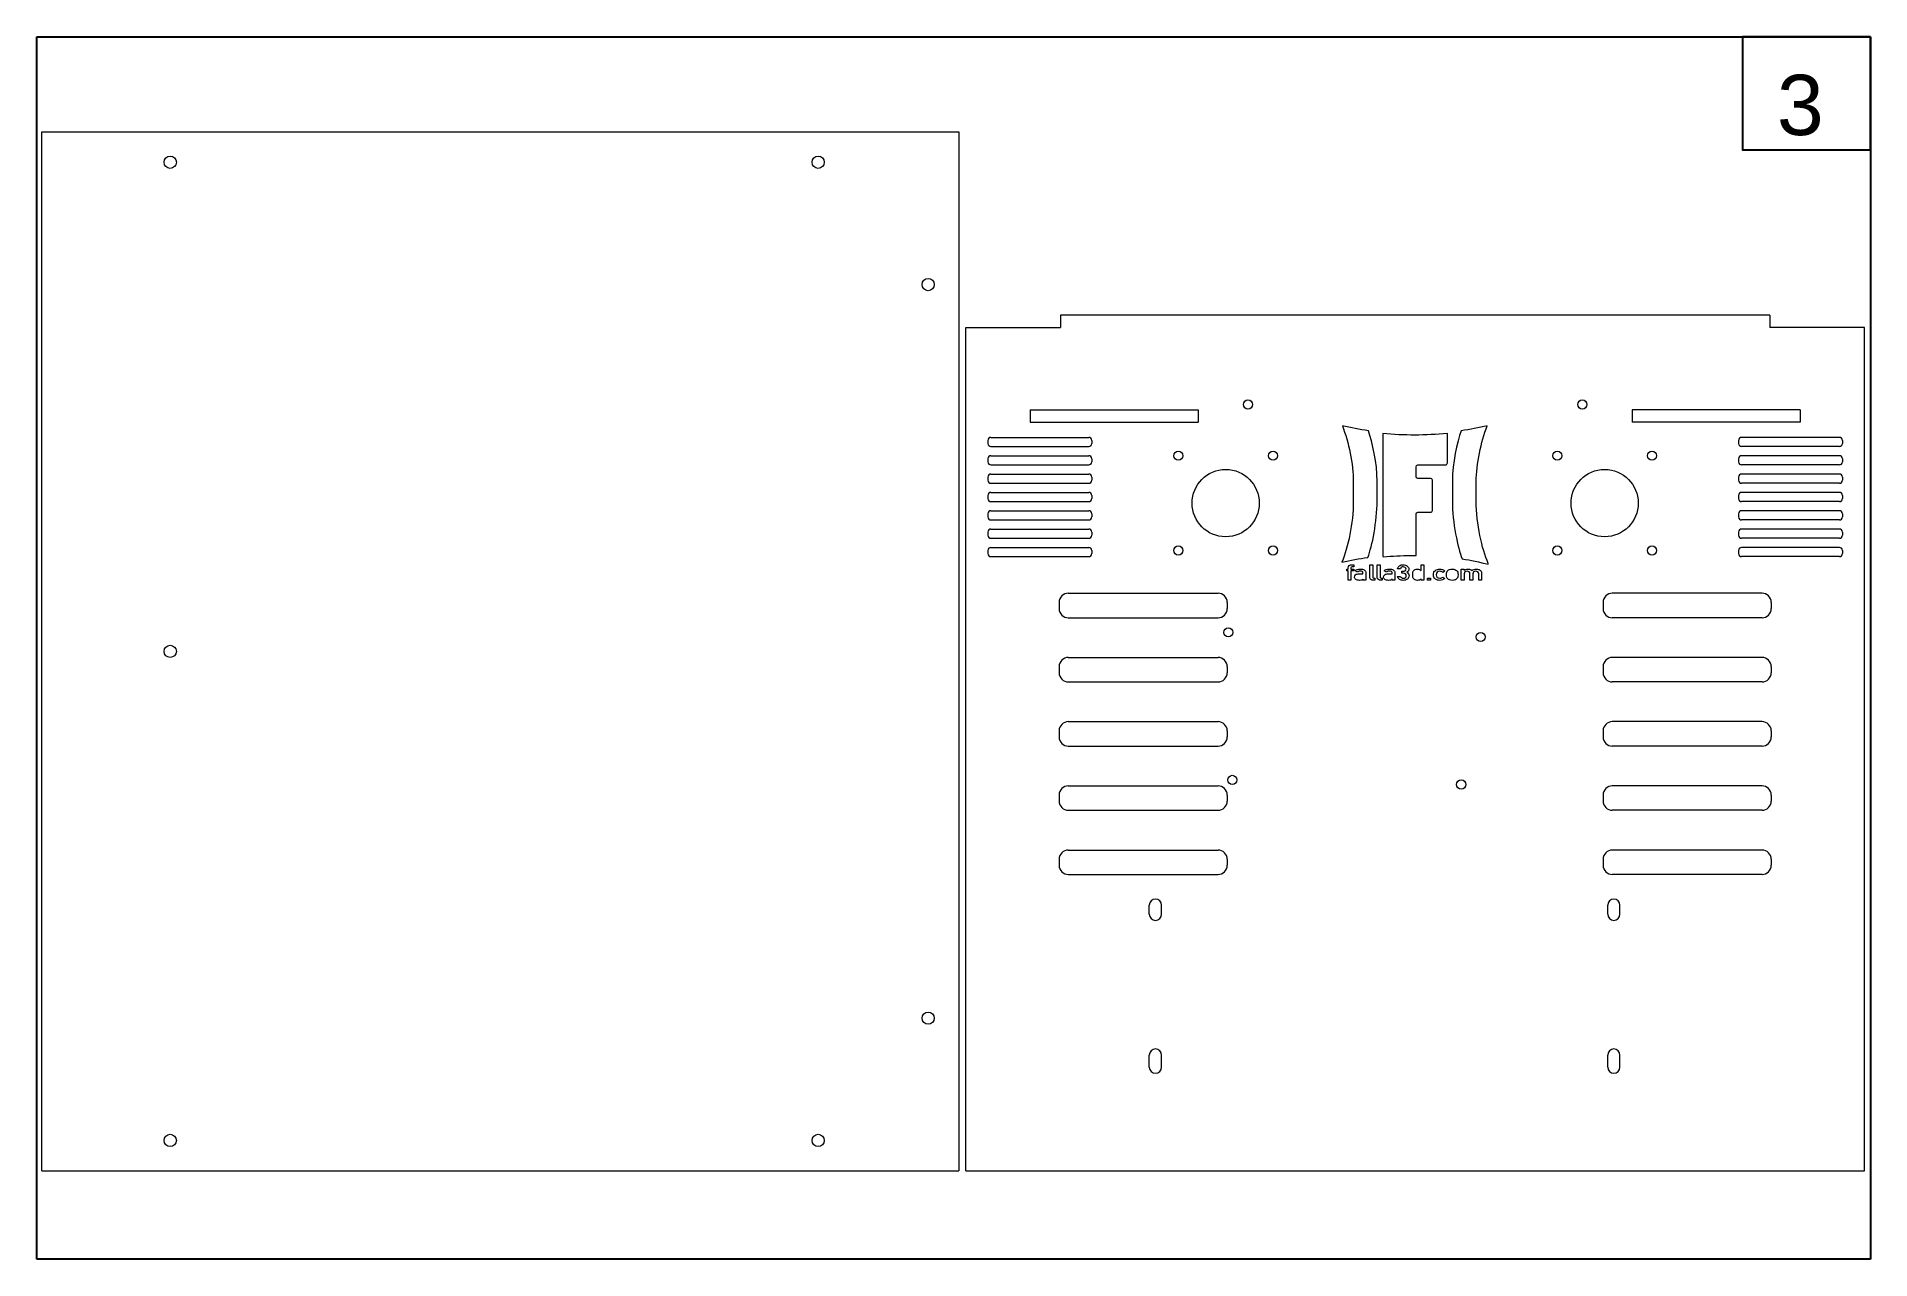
# Model space of a CAD drawing. Header units: millimetres. Extents: x 252 to 852, y 115 to 515.
import ezdxf

# ---------------------------------------------------------------- set-up
doc = ezdxf.new("R2010")
doc.units = ezdxf.units.MM
doc.styles.get("Standard").update_dxf_attribs({"font": 'Arial.ttf'})

msp = doc.modelspace()

# ---------------------------------------------------------------- linework, layer by layer
for p, q in [((252.19, 115.18), (252.19, 515.18)), ((252.19, 515.18), (852.19, 515.18)), ((852.19, 515.18), (852.19, 115.18)), ((852.19, 115.18), (252.19, 115.18))]:
    msp.add_line(p, q)
at = {"color": 7, "linetype": 'Continuous', "lineweight": 15}
for p, q in [((253.89, 484.08), (553.89, 484.08)), ((253.89, 144.08), (253.89, 484.08)), ((553.89, 484.08), (553.89, 144.08)), ((556.25, 420.08), (587.25, 420.08)), ((556.25, 144.08), (556.25, 420.08)), ((819.25, 424.08), (587.25, 424.08)), ((587.25, 424.08), (587.25, 420.08)), ((819.25, 424.08), (819.25, 420.08)), ((850.25, 420.08), (819.25, 420.08)), ((850.25, 144.08), (850.25, 420.08)), ((577.25, 393.08), (632.25, 393.08)), ((577.25, 393.08), (577.25, 389.08)), ((632.25, 393.08), (632.25, 389.08)), ((829.25, 393.08), (774.25, 393.08)), ((774.25, 393.08), (774.25, 389.08)), ((829.25, 393.08), (829.25, 389.08)), ((564.43, 384.08), (596.43, 384.08)), ((577.25, 389.08), (632.25, 389.08)), ((692.68, 385.19), (692.68, 345.46)), ((713.79, 375.79), (713.79, 385.36)), ((829.25, 389.08), (774.25, 389.08)), ((842.08, 384.08), (810.08, 384.08)), ((563.43, 383.08), (563.43, 382.08)), ((564.43, 381.08), (596.43, 381.08)), ((564.43, 378.08), (596.43, 378.08)), ((597.43, 383.08), (597.43, 382.08)), ((809.08, 383.08), (809.08, 382.08)), ((842.08, 381.08), (810.08, 381.08)), ((842.08, 378.08), (810.08, 378.08)), ((843.08, 383.08), (843.08, 382.08)), ((563.43, 377.08), (563.43, 376.08)), ((564.43, 375.08), (596.43, 375.08)), ((564.43, 372.08), (596.43, 372.08)), ((597.43, 377.08), (597.43, 376.08)), ((703.56, 371.18), (703.56, 374.48)), ((704.17, 375.08), (713.07, 375.08)), ((809.08, 377.08), (809.08, 376.08)), ((842.08, 375.08), (810.08, 375.08)), ((842.08, 372.08), (810.08, 372.08)), ((843.08, 377.08), (843.08, 376.08)), ((563.43, 371.08), (563.43, 370.08)), ((564.43, 369.08), (596.43, 369.08)), ((564.43, 366.08), (596.43, 366.08)), ((597.43, 371.08), (597.43, 370.08)), ((683.01, 369.6), (683.01, 363.22)), ((690.81, 363.39), (690.81, 369.76)), ((708.29, 370.68), (704.11, 370.68)), ((708.89, 360.19), (708.89, 370.13)), ((715.43, 369.76), (715.43, 363.39)), ((723.24, 363.22), (723.24, 369.6)), ((809.08, 371.08), (809.08, 370.08)), ((842.08, 369.08), (810.08, 369.08)), ((842.08, 366.08), (810.08, 366.08)), ((843.08, 371.08), (843.08, 370.08)), ((563.43, 365.08), (563.43, 364.08)), ((564.43, 363.08), (596.43, 363.08)), ((564.43, 360.08), (596.43, 360.08)), ((597.43, 365.08), (597.43, 364.08)), ((809.08, 365.08), (809.08, 364.08)), ((842.08, 363.08), (810.08, 363.08)), ((842.08, 360.08), (810.08, 360.08)), ((843.08, 365.08), (843.08, 364.08)), ((563.43, 359.08), (563.43, 358.08)), ((564.43, 357.08), (596.43, 357.08)), ((564.43, 354.08), (596.43, 354.08)), ((597.43, 359.08), (597.43, 358.08)), ((703.56, 345.51), (703.56, 358.87)), ((704.11, 359.58), (708.23, 359.58)), ((809.08, 359.08), (809.08, 358.08)), ((842.08, 357.08), (810.08, 357.08)), ((842.08, 354.08), (810.08, 354.08)), ((843.08, 359.08), (843.08, 358.08)), ((563.43, 353.08), (563.43, 352.08)), ((564.43, 351.08), (596.43, 351.08)), ((564.43, 348.08), (596.43, 348.08)), ((597.43, 353.08), (597.43, 352.08)), ((809.08, 353.08), (809.08, 352.08)), ((842.08, 351.08), (810.08, 351.08)), ((842.08, 348.08), (810.08, 348.08)), ((843.08, 353.08), (843.08, 352.08)), ((563.43, 347.08), (563.43, 346.08)), ((564.43, 345.08), (596.43, 345.08)), ((597.43, 347.08), (597.43, 346.08)), ((682.56, 342.4), (683.16, 342.4)), ((683.16, 342.4), (683.16, 341.72)), ((688.44, 338.21), (688.44, 342.4)), ((688.44, 342.4), (689.37, 342.4)), ((689.37, 342.4), (689.37, 338.27)), ((690.86, 338.21), (690.86, 342.4)), ((690.86, 342.4), (691.78, 342.4)), ((691.78, 342.4), (691.78, 338.27)), ((705.2, 340.56), (705.2, 342.4)), ((705.2, 342.4), (706.12, 342.4)), ((706.12, 342.4), (706.12, 337.34)), ((809.08, 347.08), (809.08, 346.08)), ((842.08, 345.08), (810.08, 345.08)), ((843.08, 347.08), (843.08, 346.08)), ((680.84, 340.39), (680.84, 340.94)), ((680.84, 340.94), (681.31, 340.94)), ((681.31, 340.39), (680.84, 340.39)), ((681.31, 340.94), (681.31, 341.42)), ((681.31, 337.34), (681.31, 340.39)), ((682.23, 337.34), (681.31, 337.34)), ((682.23, 341.42), (682.23, 340.94)), ((682.23, 340.94), (683.16, 340.94)), ((683.16, 340.39), (682.23, 340.39)), ((682.23, 340.39), (682.23, 337.34)), ((683.16, 341.72), (682.63, 341.72)), ((683.16, 340.94), (683.16, 340.39)), ((684.36, 340.03), (683.64, 340.46)), ((684.9, 339.47), (686.18, 339.47)), ((686.18, 337.66), (686.16, 337.66)), ((686.18, 339.47), (686.18, 339.85)), ((686.18, 337.34), (686.18, 337.66)), ((687.1, 337.34), (686.18, 337.34)), ((687.1, 339.8), (687.1, 337.34)), ((690.03, 337.34), (689.62, 337.34)), ((689.71, 338.02), (690.03, 338.02)), ((690.03, 338.02), (690.03, 337.34)), ((692.45, 337.34), (692.04, 337.34)), ((692.13, 338.02), (692.45, 338.02)), ((692.45, 338.02), (692.45, 337.34)), ((693.87, 340.03), (693.14, 340.46)), ((694.41, 339.47), (695.69, 339.47)), ((695.69, 337.66), (695.67, 337.66)), ((695.69, 339.47), (695.69, 339.85)), ((695.69, 337.34), (695.69, 337.66)), ((696.61, 337.34), (695.69, 337.34)), ((696.61, 339.8), (696.61, 337.34)), ((697.47, 338.6), (698.4, 338.6)), ((698.43, 341.11), (697.5, 341.11)), ((698.94, 339.63), (698.94, 340.27)), ((698.94, 340.27), (699.26, 340.27)), ((699.34, 339.63), (698.94, 339.63)), ((705.2, 337.34), (705.2, 337.72)), ((706.12, 337.34), (705.2, 337.34)), ((707.33, 338.07), (708.26, 338.07)), ((707.33, 337.34), (707.33, 338.07)), ((708.26, 337.34), (707.33, 337.34)), ((708.26, 338.07), (708.26, 337.34)), ((712.93, 340.36), (712.25, 339.89)), ((712.25, 338.4), (712.93, 337.92)), ((718.35, 337.34), (718.35, 340.94)), ((718.35, 340.94), (719.28, 340.94)), ((719.27, 337.34), (718.35, 337.34)), ((719.27, 339.49), (719.27, 337.34)), ((719.28, 340.94), (719.28, 340.56)), ((719.28, 340.56), (719.29, 340.56)), ((721.19, 337.34), (721.19, 339.49)), ((722.11, 337.34), (721.19, 337.34)), ((722.11, 339.49), (722.11, 337.34)), ((724.03, 337.34), (724.03, 339.49)), ((724.95, 337.34), (724.03, 337.34)), ((724.95, 339.74), (724.95, 337.34)), ((586.75, 330.08), (586.75, 328.08)), ((589.75, 333.08), (638.75, 333.08)), ((641.75, 330.08), (641.75, 328.08)), ((764.75, 330.08), (764.75, 328.08)), ((816.75, 333.08), (767.75, 333.08)), ((819.75, 330.08), (819.75, 328.08)), ((589.75, 325.08), (638.75, 325.08)), ((816.75, 325.08), (767.75, 325.08)), ((589.75, 312.08), (638.75, 312.08)), ((816.75, 312.08), (767.75, 312.08)), ((586.75, 309.08), (586.75, 307.08)), ((641.75, 309.08), (641.75, 307.08)), ((764.75, 309.08), (764.75, 307.08)), ((819.75, 309.08), (819.75, 307.08)), ((589.75, 304.08), (638.75, 304.08)), ((816.75, 304.08), (767.75, 304.08)), ((586.75, 288.08), (586.75, 286.08)), ((589.75, 291.08), (638.75, 291.08)), ((641.75, 288.08), (641.75, 286.08)), ((764.75, 288.08), (764.75, 286.08)), ((816.75, 291.08), (767.75, 291.08)), ((819.75, 288.08), (819.75, 286.08)), ((589.75, 283.08), (638.75, 283.08)), ((816.75, 283.08), (767.75, 283.08)), ((589.75, 270.08), (638.75, 270.08)), ((816.75, 270.08), (767.75, 270.08)), ((586.75, 267.08), (586.75, 265.08)), ((641.75, 267.08), (641.75, 265.08)), ((764.75, 267.08), (764.75, 265.08)), ((819.75, 267.08), (819.75, 265.08)), ((589.75, 262.08), (638.75, 262.08)), ((816.75, 262.08), (767.75, 262.08)), ((586.75, 246.08), (586.75, 244.08)), ((589.75, 249.08), (638.75, 249.08)), ((641.75, 246.08), (641.75, 244.08)), ((764.75, 246.08), (764.75, 244.08)), ((816.75, 249.08), (767.75, 249.08)), ((819.75, 246.08), (819.75, 244.08)), ((589.75, 241.08), (638.75, 241.08)), ((816.75, 241.08), (767.75, 241.08)), ((616.25, 228.08), (616.25, 231)), ((620.25, 228.08), (620.25, 231)), ((766.25, 228.08), (766.25, 231)), ((770.25, 228.08), (770.25, 231)), ((616.25, 178.08), (616.25, 182)), ((620.25, 178.08), (620.25, 182)), ((766.25, 178.08), (766.25, 182)), ((770.25, 178.08), (770.25, 182)), ((253.89, 144.08), (553.89, 144.08)), ((556.25, 144.08), (850.25, 144.08))]:
    msp.add_line(p, q, dxfattribs=at)
msp.add_lwpolyline([(852.19, 515.18), (810.41, 515.18), (810.41, 478.21), (852.19, 478.21)], close=True)
for centre, radius in [((295.89, 474.08), 2), ((507.89, 474.08), 2), ((543.89, 434.08), 2), ((648.55, 394.83), 1.5), ((757.95, 394.83), 1.5), ((625.75, 378.08), 1.5), ((656.75, 378.08), 1.5), ((749.75, 378.08), 1.5), ((780.75, 378.08), 1.5), ((641.25, 362.58), 11), ((765.25, 362.58), 11), ((625.75, 347.08), 1.5), ((656.75, 347.08), 1.5), ((749.75, 347.08), 1.5), ((780.75, 347.08), 1.5), ((642.13, 320.28), 1.5), ((724.67, 318.78), 1.5), ((295.89, 314.08), 2), ((643.4, 272.02), 1.5), ((718.32, 270.52), 1.5), ((543.89, 194.08), 2), ((295.89, 154.08), 2), ((507.89, 154.08), 2)]:
    msp.add_circle(centre, radius, dxfattribs=at)
for centre, radius, start, end in [((564.43, 383.08), 1, 90, 180), ((596.43, 383.08), 1, 0, 90), ((810.08, 383.08), 1, 90, 180), ((842.08, 383.08), 1, 0, 90), ((564.43, 382.08), 1, 180, 270), ((564.43, 377.08), 1, 90, 180), ((596.43, 382.08), 1, 270, 0), ((596.43, 377.08), 1, 0, 90), ((810.08, 382.08), 1, 180, 270), ((810.08, 377.08), 1, 90, 180), ((842.08, 382.08), 1, 270, 0), ((842.08, 377.08), 1, 0, 90), ((564.43, 376.08), 1, 180, 270), ((564.43, 371.08), 1, 90, 180), ((596.43, 376.08), 1, 270, 0), ((596.43, 371.08), 1, 0, 90), ((810.08, 376.08), 1, 180, 270), ((810.08, 371.08), 1, 90, 180), ((842.08, 376.08), 1, 270, 0), ((842.08, 371.08), 1, 0, 90), ((564.43, 370.08), 1, 180, 270), ((564.43, 365.08), 1, 90, 180), ((596.43, 370.08), 1, 270, 0), ((596.43, 365.08), 1, 0, 90), ((810.08, 370.08), 1, 180, 270), ((810.08, 365.08), 1, 90, 180), ((842.08, 370.08), 1, 270, 0), ((842.08, 365.08), 1, 0, 90), ((564.43, 364.08), 1, 180, 270), ((564.43, 359.08), 1, 90, 180), ((596.43, 364.08), 1, 270, 0), ((596.43, 359.08), 1, 0, 90), ((810.08, 364.08), 1, 180, 270), ((810.08, 359.08), 1, 90, 180), ((842.08, 364.08), 1, 270, 0), ((842.08, 359.08), 1, 0, 90), ((564.43, 358.08), 1, 180, 270), ((564.43, 353.08), 1, 90, 180), ((596.43, 358.08), 1, 270, 0), ((596.43, 353.08), 1, 0, 90), ((810.08, 358.08), 1, 180, 270), ((810.08, 353.08), 1, 90, 180), ((842.08, 358.08), 1, 270, 0), ((842.08, 353.08), 1, 0, 90), ((564.43, 352.08), 1, 180, 270), ((564.43, 347.08), 1, 90, 180), ((596.43, 352.08), 1, 270, 0), ((596.43, 347.08), 1, 0, 90), ((810.08, 352.08), 1, 180, 270), ((810.08, 347.08), 1, 90, 180), ((842.08, 352.08), 1, 270, 0), ((842.08, 347.08), 1, 0, 90), ((564.43, 346.08), 1, 180, 270), ((596.43, 346.08), 1, 270, 0), ((810.08, 346.08), 1, 180, 270), ((842.08, 346.08), 1, 270, 0), ((589.75, 330.08), 3, 90, 180), ((638.75, 330.08), 3, 0, 90), ((767.75, 330.08), 3, 90, 180), ((816.75, 330.08), 3, 0, 90), ((589.75, 328.08), 3, 180, 270), ((638.75, 328.08), 3, 270, 0), ((767.75, 328.08), 3, 180, 270), ((816.75, 328.08), 3, 270, 0), ((589.75, 309.08), 3, 90, 180), ((638.75, 309.08), 3, 0, 90), ((767.75, 309.08), 3, 90, 180), ((816.75, 309.08), 3, 0, 90), ((589.75, 307.08), 3, 180, 270), ((638.75, 307.08), 3, 270, 0), ((767.75, 307.08), 3, 180, 270), ((816.75, 307.08), 3, 270, 0), ((589.75, 288.08), 3, 90, 180), ((638.75, 288.08), 3, 0, 90), ((767.75, 288.08), 3, 90, 180), ((816.75, 288.08), 3, 0, 90), ((589.75, 286.08), 3, 180, 270), ((638.75, 286.08), 3, 270, 0), ((767.75, 286.08), 3, 180, 270), ((816.75, 286.08), 3, 270, 0), ((589.75, 267.08), 3, 90, 180), ((638.75, 267.08), 3, 0, 90), ((767.75, 267.08), 3, 90, 180), ((816.75, 267.08), 3, 0, 90), ((589.75, 265.08), 3, 180, 270), ((638.75, 265.08), 3, 270, 0), ((767.75, 265.08), 3, 180, 270), ((816.75, 265.08), 3, 270, 0), ((589.75, 246.08), 3, 90, 180), ((638.75, 246.08), 3, 0, 90), ((767.75, 246.08), 3, 90, 180), ((816.75, 246.08), 3, 0, 90), ((589.75, 244.08), 3, 180, 270), ((638.75, 244.08), 3, 270, 0), ((767.75, 244.08), 3, 180, 270), ((816.75, 244.08), 3, 270, 0), ((618.25, 231), 2, 0, 180), ((618.25, 228.08), 2, 180, 0), ((768.25, 231), 2, 0, 180), ((768.25, 228.08), 2, 180, 0), ((618.25, 182), 2, 0, 180), ((768.25, 182), 2, 0, 180), ((618.25, 178.08), 2, 180, 0), ((768.25, 178.08), 2, 180, 0)]:
    msp.add_arc(centre, radius, start, end, dxfattribs=at)
for points in [[(679.44, 387.84), (681.48, 382.64), (683.01, 375.28), (683.01, 369.6)], [(687.93, 386.23), (685.06, 386.65), (682.23, 387.19), (679.44, 387.84)], [(690.81, 369.76), (690.81, 375.64), (689.31, 382.5), (687.93, 386.23)], [(692.71, 385.35), (692.7, 385.3), (692.68, 385.25), (692.68, 385.19)], [(703.12, 384.84), (699.61, 384.84), (696.13, 385.01), (692.71, 385.35)], [(713.78, 385.38), (710.28, 385.02), (706.72, 384.84), (703.12, 384.84)], [(713.79, 385.36), (713.79, 385.36), (713.78, 385.37), (713.78, 385.38)], [(718.32, 386.23), (716.93, 382.5), (715.43, 375.64), (715.43, 369.76)], [(726.83, 387.84), (724.03, 387.19), (721.19, 386.66), (718.32, 386.23)], [(723.24, 369.6), (723.24, 375.3), (724.78, 382.69), (726.83, 387.84)], [(703.56, 374.48), (703.56, 374.86), (703.84, 375.08), (704.17, 375.08)], [(713.07, 375.08), (713.46, 375.08), (713.79, 375.41), (713.79, 375.79)], [(704.11, 370.68), (703.73, 370.68), (703.56, 370.9), (703.56, 371.18)], [(708.89, 370.13), (708.89, 370.41), (708.56, 370.68), (708.29, 370.68)], [(683.01, 363.22), (683.01, 355.92), (681.25, 348.06), (679.29, 343.28)], [(687.79, 344.78), (689.16, 348.62), (690.81, 356.35), (690.81, 363.39)], [(708.23, 359.58), (708.62, 359.58), (708.89, 359.86), (708.89, 360.19)], [(715.43, 363.39), (715.43, 356.08), (717.19, 348.02), (718.59, 344.35)], [(727.14, 342.83), (725.11, 347.56), (723.24, 355.69), (723.24, 363.22)], [(703.56, 358.87), (703.56, 359.2), (703.84, 359.58), (704.11, 359.58)], [(679.29, 343.28), (682.08, 343.89), (684.92, 344.4), (687.79, 344.78)], [(681.31, 341.42), (681.31, 341.76), (681.43, 342.01), (681.67, 342.17)], [(681.67, 342.17), (681.91, 342.32), (682.2, 342.4), (682.56, 342.4)], [(692.68, 345.46), (692.68, 345.3), (692.74, 345.16), (692.82, 345.04)], [(692.82, 345.04), (695.77, 345.29), (698.74, 345.43), (701.75, 345.43)], [(697.5, 341.11), (697.55, 341.48), (697.75, 341.8), (698.08, 342.05)], [(698.08, 342.05), (698.42, 342.31), (698.82, 342.44), (699.28, 342.44)], [(699.28, 342.44), (699.87, 342.44), (700.33, 342.29), (700.68, 342)], [(700.68, 342), (701.01, 341.72), (701.18, 341.39), (701.18, 341)], [(701.75, 345.43), (702.35, 345.43), (702.95, 345.42), (703.55, 345.41)], [(703.55, 345.41), (703.55, 345.44), (703.56, 345.47), (703.56, 345.51)], [(718.59, 344.35), (721.5, 343.88), (724.37, 343.29), (727.19, 342.58)], [(727.19, 342.58), (727.19, 342.67), (727.19, 342.73), (727.14, 342.83)], [(682.63, 341.72), (682.35, 341.73), (682.22, 341.63), (682.23, 341.42)], [(683.4, 338.4), (683.4, 338.7), (683.53, 338.96), (683.78, 339.15)], [(683.84, 337.62), (683.55, 337.83), (683.4, 338.09), (683.4, 338.4)], [(683.64, 340.46), (683.99, 340.82), (684.5, 341), (685.19, 340.99)], [(683.78, 339.15), (684.04, 339.36), (684.41, 339.46), (684.9, 339.47)], [(685.03, 337.3), (684.51, 337.31), (684.12, 337.41), (683.84, 337.62)], [(684.69, 340.25), (684.55, 340.21), (684.44, 340.14), (684.36, 340.03)], [(685.23, 340.31), (685, 340.31), (684.82, 340.29), (684.69, 340.25)], [(685.76, 337.39), (685.58, 337.33), (685.34, 337.3), (685.03, 337.3)], [(685.19, 340.99), (685.77, 340.99), (686.23, 340.91), (686.57, 340.73)], [(686.18, 339.85), (686.18, 340.16), (685.87, 340.32), (685.23, 340.31)], [(686.16, 337.66), (686.07, 337.54), (685.94, 337.45), (685.76, 337.39)], [(686.57, 340.73), (686.92, 340.55), (687.09, 340.24), (687.1, 339.8)], [(688.79, 337.54), (688.56, 337.67), (688.44, 337.9), (688.44, 338.21)], [(689.62, 337.34), (689.29, 337.34), (689.01, 337.41), (688.79, 337.54)], [(689.37, 338.27), (689.37, 338.11), (689.48, 338.02), (689.71, 338.02)], [(691.2, 337.54), (690.97, 337.67), (690.86, 337.9), (690.86, 338.21)], [(692.04, 337.34), (691.7, 337.34), (691.42, 337.41), (691.2, 337.54)], [(691.78, 338.27), (691.78, 338.11), (691.9, 338.02), (692.13, 338.02)], [(692.91, 338.4), (692.91, 338.7), (693.04, 338.96), (693.29, 339.15)], [(693.35, 337.62), (693.06, 337.83), (692.91, 338.09), (692.91, 338.4)], [(693.14, 340.46), (693.5, 340.82), (694.01, 341), (694.7, 340.99)], [(693.29, 339.15), (693.55, 339.36), (693.92, 339.46), (694.41, 339.47)], [(694.54, 337.3), (694.02, 337.31), (693.63, 337.41), (693.35, 337.62)], [(694.2, 340.25), (694.06, 340.21), (693.95, 340.14), (693.87, 340.03)], [(694.74, 340.31), (694.51, 340.31), (694.33, 340.29), (694.2, 340.25)], [(695.27, 337.39), (695.09, 337.33), (694.85, 337.3), (694.54, 337.3)], [(694.7, 340.99), (695.28, 340.99), (695.74, 340.91), (696.08, 340.73)], [(695.69, 339.85), (695.69, 340.16), (695.38, 340.32), (694.74, 340.31)], [(695.67, 337.66), (695.58, 337.54), (695.45, 337.45), (695.27, 337.39)], [(696.08, 340.73), (696.43, 340.55), (696.6, 340.24), (696.61, 339.8)], [(698.13, 337.64), (697.79, 337.86), (697.57, 338.18), (697.47, 338.6)], [(699.3, 337.3), (698.86, 337.3), (698.47, 337.41), (698.13, 337.64)], [(698.4, 338.6), (698.48, 338.43), (698.6, 338.29), (698.75, 338.19)], [(698.78, 341.57), (698.61, 341.47), (698.49, 341.32), (698.43, 341.11)], [(698.75, 338.19), (698.9, 338.08), (699.11, 338.02), (699.36, 338.02)], [(699.32, 341.72), (699.12, 341.72), (698.94, 341.67), (698.78, 341.57)], [(699.26, 340.27), (699.58, 340.27), (699.83, 340.34), (700, 340.47)], [(700.7, 337.73), (700.34, 337.45), (699.87, 337.31), (699.3, 337.3)], [(699.99, 341.51), (699.82, 341.65), (699.59, 341.72), (699.32, 341.72)], [(700.05, 339.42), (699.86, 339.56), (699.63, 339.63), (699.34, 339.63)], [(699.36, 338.02), (699.63, 338.02), (699.86, 338.1), (700.05, 338.24)], [(700.26, 340.99), (700.26, 341.2), (700.17, 341.38), (699.99, 341.51)], [(700, 340.47), (700.17, 340.61), (700.26, 340.78), (700.26, 340.99)], [(700.34, 338.83), (700.33, 339.08), (700.24, 339.28), (700.05, 339.42)], [(700.05, 338.24), (700.24, 338.38), (700.33, 338.57), (700.34, 338.83)], [(701.05, 340.44), (700.94, 340.26), (700.75, 340.1), (700.48, 339.96)], [(700.48, 339.96), (700.76, 339.82), (700.96, 339.65), (701.08, 339.46)], [(701.26, 338.85), (701.26, 338.38), (701.07, 338), (700.7, 337.73)], [(701.18, 341), (701.18, 340.81), (701.14, 340.62), (701.05, 340.44)], [(701.08, 339.46), (701.2, 339.27), (701.26, 339.06), (701.26, 338.85)], [(702.45, 339.15), (702.45, 339.58), (702.47, 339.89), (702.52, 340.07)], [(702.52, 338.23), (702.47, 338.42), (702.45, 338.72), (702.45, 339.15)], [(702.52, 340.07), (702.56, 340.26), (702.65, 340.41), (702.78, 340.52)], [(702.78, 337.77), (702.65, 337.88), (702.56, 338.04), (702.52, 338.23)], [(702.78, 340.52), (703.03, 340.82), (703.44, 340.98), (704.01, 340.99)], [(703.29, 337.44), (703.09, 337.52), (702.91, 337.63), (702.78, 337.77)], [(704.01, 337.3), (703.73, 337.31), (703.49, 337.35), (703.29, 337.44)], [(704.01, 340.99), (704.24, 340.99), (704.46, 340.95), (704.66, 340.87)], [(705.2, 337.72), (704.89, 337.45), (704.49, 337.31), (704.01, 337.3)], [(704.66, 340.87), (704.85, 340.79), (705.02, 340.69), (705.2, 340.56)], [(709.2, 339.14), (709.21, 339.79), (709.43, 340.27), (709.85, 340.56)], [(709.85, 337.74), (709.43, 338.03), (709.21, 338.49), (709.2, 339.14)], [(709.85, 340.56), (710.26, 340.85), (710.74, 340.99), (711.28, 340.99)], [(711.28, 337.3), (710.74, 337.3), (710.26, 337.45), (709.85, 337.74)], [(711.32, 340.27), (710.53, 340.28), (710.13, 339.9), (710.12, 339.14)], [(710.12, 339.14), (710.13, 338.38), (710.53, 338.01), (711.32, 338.02)], [(711.28, 340.99), (711.64, 340.98), (711.96, 340.93), (712.23, 340.82)], [(712.23, 337.49), (711.95, 337.37), (711.64, 337.31), (711.28, 337.3)], [(712.25, 339.89), (712.02, 340.13), (711.71, 340.26), (711.32, 340.27)], [(711.32, 338.02), (711.71, 338.03), (712.02, 338.15), (712.25, 338.4)], [(712.23, 340.82), (712.5, 340.7), (712.73, 340.55), (712.93, 340.36)], [(712.93, 337.92), (712.73, 337.74), (712.5, 337.6), (712.23, 337.49)], [(713.48, 339.15), (713.48, 339.53), (713.52, 339.82), (713.6, 340.02)], [(713.6, 338.28), (713.52, 338.48), (713.48, 338.77), (713.48, 339.15)], [(713.6, 340.02), (713.68, 340.22), (713.81, 340.39), (713.98, 340.53)], [(713.98, 337.76), (713.81, 337.91), (713.68, 338.08), (713.6, 338.28)], [(713.98, 340.53), (714.11, 340.65), (714.28, 340.75), (714.51, 340.85)], [(714.51, 337.46), (714.28, 337.55), (714.11, 337.65), (713.98, 337.76)], [(714.51, 340.85), (714.74, 340.94), (715.02, 340.98), (715.37, 340.99)], [(715.37, 337.3), (715.02, 337.31), (714.73, 337.36), (714.51, 337.46)], [(715.37, 340.99), (715.74, 340.98), (716.03, 340.94), (716.26, 340.85)], [(716.25, 337.46), (716.03, 337.36), (715.74, 337.31), (715.37, 337.3)], [(716.55, 337.61), (716.47, 337.55), (716.38, 337.5), (716.25, 337.46)], [(716.26, 340.85), (716.48, 340.75), (716.65, 340.64), (716.77, 340.52)], [(716.77, 337.76), (716.71, 337.71), (716.64, 337.66), (716.55, 337.61)], [(716.77, 340.52), (716.95, 340.39), (717.08, 340.22), (717.16, 340.02)], [(717.16, 338.28), (717.08, 338.08), (716.95, 337.91), (716.77, 337.76)], [(719.55, 340.07), (719.37, 339.93), (719.27, 339.74), (719.27, 339.49)], [(719.29, 340.56), (719.61, 340.85), (720.02, 340.99), (720.53, 340.99)], [(720.24, 340.27), (719.96, 340.27), (719.73, 340.2), (719.55, 340.07)], [(720.93, 340.07), (720.75, 340.2), (720.52, 340.27), (720.24, 340.27)], [(720.53, 340.99), (720.86, 340.98), (721.13, 340.94), (721.33, 340.86)], [(721.19, 339.49), (721.19, 339.74), (721.1, 339.93), (720.93, 340.07)], [(721.33, 340.86), (721.53, 340.77), (721.71, 340.66), (721.87, 340.52)], [(721.87, 340.52), (722.24, 340.84), (722.74, 340.99), (723.37, 340.99)], [(722.39, 340.07), (722.21, 339.93), (722.11, 339.74), (722.11, 339.49)], [(723.08, 340.27), (722.8, 340.27), (722.57, 340.2), (722.39, 340.07)], [(723.76, 340.07), (723.58, 340.2), (723.36, 340.27), (723.08, 340.27)], [(723.37, 340.99), (723.76, 340.99), (724.12, 340.88), (724.45, 340.67)], [(724.03, 339.49), (724.03, 339.74), (723.94, 339.93), (723.76, 340.07)], [(724.45, 340.67), (724.77, 340.46), (724.94, 340.15), (724.95, 339.74)]]:
    msp.add_open_spline(points, degree=3, dxfattribs=at)
msp.add_open_spline([(717.16, 340.02), (717.23, 339.82), (717.27, 339.53), (717.27, 339.15), (717.27, 338.77), (717.23, 338.48), (717.16, 338.28)], degree=3, knots=[7, 7, 7, 7, 8, 8, 8, 9, 9, 9, 9], dxfattribs=at)

# ---------------------------------------------------------------- texts
msp.add_text('3', height=19.71).set_placement((821.62, 482.99))

doc.saveas('drawing.dxf')
